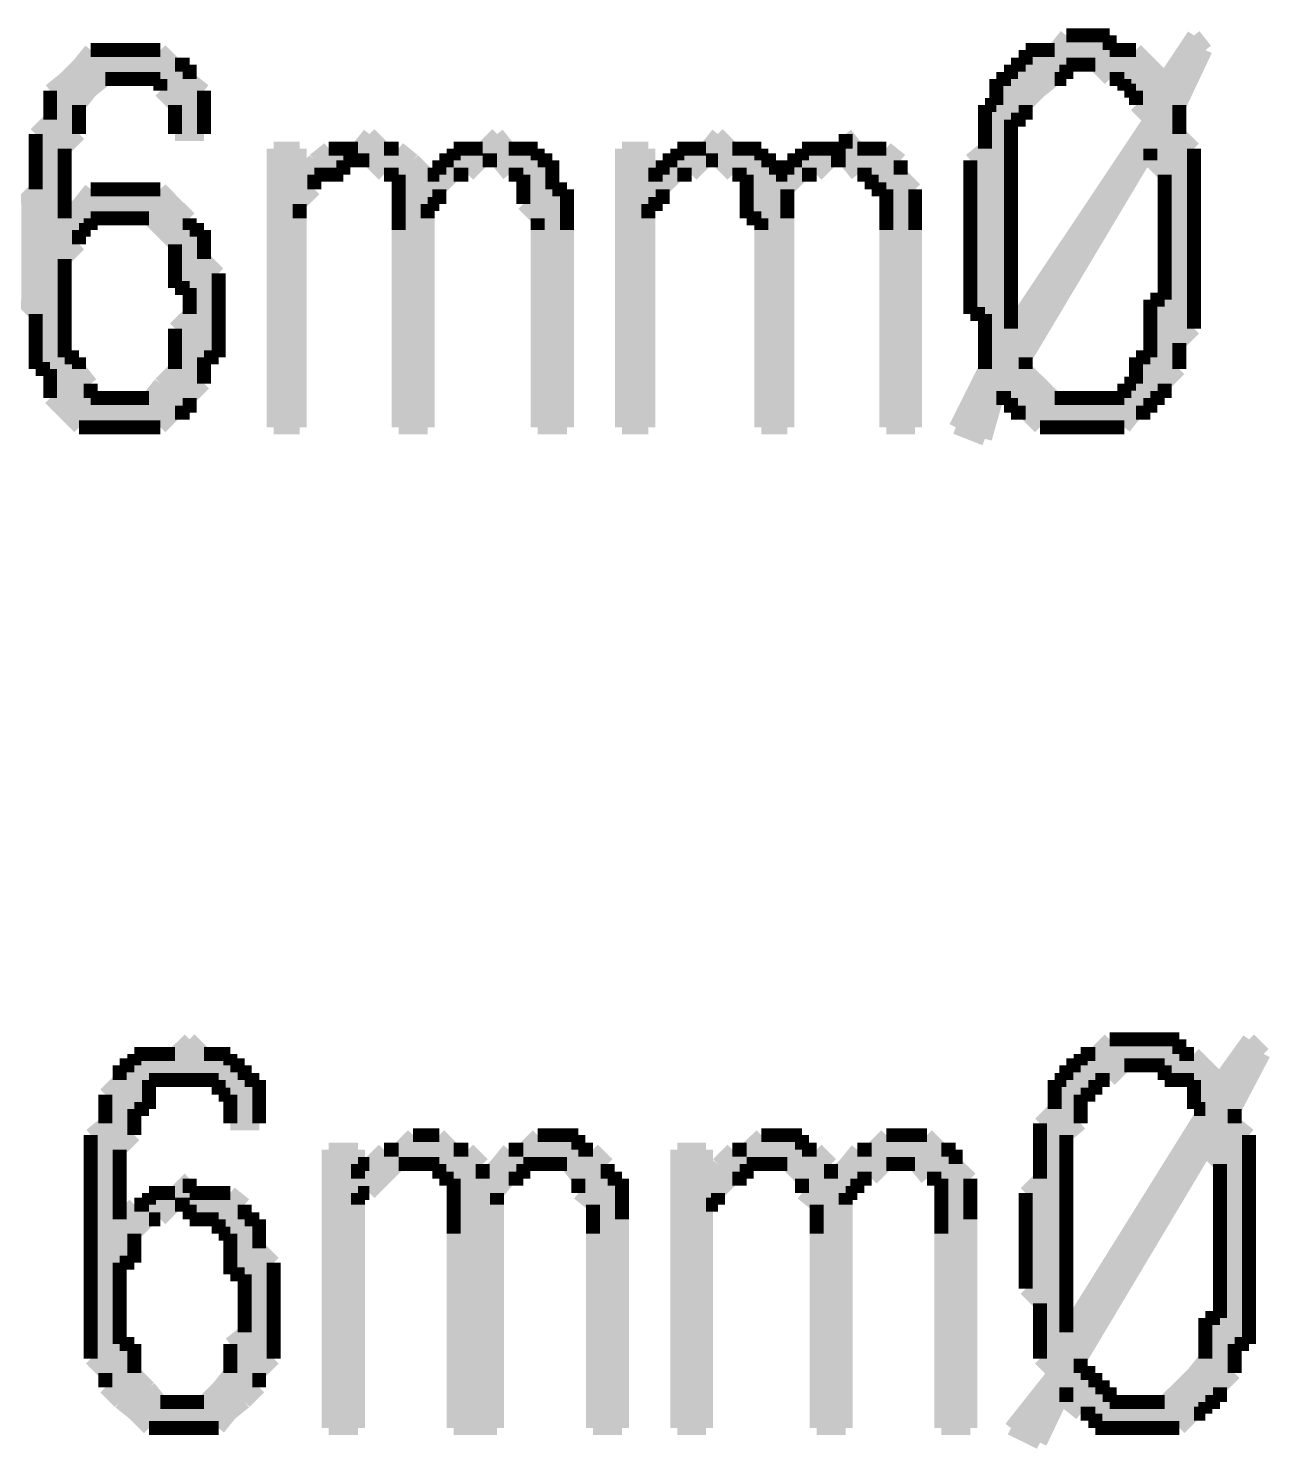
# Model space of a CAD drawing. Header units: millimetres. Extents: x 5 to 350, y 3 to 213.
# Drawn here: x 139.57 to 147.12, y 103.67 to 112.31 of the extents above; entities that cross this region are included whole.
import ezdxf

# ---------------------------------------------------------------- set-up
doc = ezdxf.new("R2010")
doc.units = ezdxf.units.MM
doc.layers.add('H', color=251, linetype='Continuous')
doc.layers.add('P', color=255, linetype='Continuous')

msp = doc.modelspace()

# ---------------------------------------------------------------- hatches: boundary and pattern name
at = {"layer": 'H', "linetype": 'Continuous'}
for points in [[(145.38, 109.82), (145.203, 109.89), (145.38, 110.243), (145.38, 110.402), (145.538, 110.49), (146.385, 111.76), (146.297, 111.848), (146.297, 111.936), (146.226, 111.936), (146.473, 112.007), (146.65, 112.272), (146.72, 112.183), (146.562, 111.848), (146.562, 111.672), (146.385, 111.584), (145.627, 110.314), (145.627, 110.243), (145.803, 110.067), (145.45, 110.067), (145.38, 109.82)], [(145.38, 110.402), (145.38, 110.578), (145.292, 110.578), (145.292, 111.513), (145.38, 111.584), (145.38, 111.848), (145.45, 111.848), (145.45, 112.007), (145.538, 112.007), (145.538, 112.095), (145.627, 112.095), (145.627, 112.183), (145.803, 112.183), (145.874, 112.272), (146.138, 112.272), (146.138, 112.183), (146.297, 112.183), (146.385, 112.095), (145.874, 112.095), (145.874, 112.007), (145.803, 112.007), (145.627, 111.848), (145.627, 111.76), (145.538, 111.76), (145.538, 110.49), (145.38, 110.402)], [(140.458, 111.672), (140.458, 111.848), (140.37, 111.936), (140.37, 112.007), (139.788, 112.007), (139.947, 112.183), (140.37, 112.183), (140.458, 112.095), (140.547, 112.095), (140.547, 112.007), (140.635, 111.936), (140.635, 111.672), (140.458, 111.672)], [(146.226, 111.936), (146.226, 112.007), (146.138, 112.007), (146.05, 112.095), (146.385, 112.095), (146.473, 112.007), (146.226, 111.936)], [(139.876, 109.89), (139.7, 110.067), (139.7, 110.243), (139.612, 110.243), (139.612, 110.578), (139.524, 110.666), (139.524, 111.248), (139.612, 111.337), (139.612, 111.672), (139.7, 111.76), (139.7, 111.936), (139.788, 112.007), (140.035, 112.007), (139.876, 111.848), (139.876, 111.672), (139.788, 111.584), (139.788, 111.16), (139.947, 111.09), (139.876, 111.09), (139.876, 111.002), (139.788, 110.913), (139.788, 110.314), (139.876, 110.314), (139.876, 110.243), (139.947, 110.155), (139.947, 110.067), (140.123, 110.067), (140.547, 109.978), (140.458, 109.978), (140.37, 109.89), (139.876, 109.89)], [(141.217, 111.425), (141.393, 111.584), (141.57, 111.584), (141.64, 111.672), (141.728, 111.584), (141.817, 111.584), (141.905, 111.513), (141.482, 111.513), (141.482, 111.425), (141.217, 111.425)], [(142.663, 109.89), (142.663, 111.16), (142.575, 111.248), (142.575, 111.425), (142.487, 111.425), (142.416, 111.513), (142.152, 111.513), (142.152, 111.584), (142.328, 111.584), (142.416, 111.672), (142.487, 111.584), (142.663, 111.584), (142.663, 111.513), (142.752, 111.513), (142.752, 111.337), (142.84, 111.337), (142.84, 109.89), (142.663, 109.89)], [(143.422, 111.425), (143.422, 111.513), (143.51, 111.513), (143.51, 111.584), (143.686, 111.584), (143.757, 111.672), (143.845, 111.584), (144.022, 111.584), (144.022, 111.513), (143.686, 111.513), (143.598, 111.425), (143.422, 111.425)], [(144.78, 109.89), (144.78, 111.337), (144.692, 111.337), (144.692, 111.425), (144.604, 111.425), (144.533, 111.513), (144.268, 111.513), (144.268, 111.584), (144.533, 111.584), (144.533, 111.672), (144.604, 111.584), (144.78, 111.584), (144.868, 111.513), (144.868, 111.425), (144.956, 111.337), (144.956, 109.89), (144.78, 109.89)], [(145.715, 109.89), (145.627, 109.978), (145.538, 109.978), (145.962, 110.067), (146.226, 110.067), (146.226, 110.155), (146.297, 110.155), (146.297, 110.314), (146.385, 110.314), (146.385, 110.666), (146.473, 110.666), (146.473, 111.425), (146.385, 111.513), (146.385, 111.584), (146.562, 111.672), (146.65, 111.584), (146.65, 110.49), (146.562, 110.402), (146.562, 110.243), (146.473, 110.155), (146.473, 110.067), (146.385, 110.067), (146.385, 109.978), (146.297, 109.978), (146.226, 109.89), (145.715, 109.89)], [(141.058, 109.89), (141.058, 111.584), (141.217, 111.584), (141.217, 111.425), (141.305, 111.425), (141.305, 111.337), (141.217, 111.248), (141.217, 109.89), (141.058, 109.89)], [(143.175, 109.89), (143.175, 111.584), (143.334, 111.584), (143.334, 111.425), (143.51, 111.425), (143.422, 111.337), (143.422, 111.248), (143.334, 111.248), (143.334, 109.89), (143.175, 109.89)], [(141.817, 109.89), (141.817, 111.425), (141.728, 111.425), (141.64, 111.513), (141.905, 111.513), (141.993, 111.425), (142.152, 111.425), (142.064, 111.337), (142.064, 111.248), (141.993, 111.248), (141.993, 109.89), (141.817, 109.89)], [(142.064, 111.425), (142.064, 111.513), (142.328, 111.513), (142.24, 111.425), (142.064, 111.425)], [(144.022, 109.89), (144.022, 111.16), (143.933, 111.16), (143.933, 111.425), (143.845, 111.425), (143.757, 111.513), (144.11, 111.513), (144.11, 111.425), (144.268, 111.425), (144.18, 111.337), (144.18, 109.89), (144.022, 109.89)], [(144.18, 111.425), (144.18, 111.513), (144.445, 111.513), (144.357, 111.425), (144.18, 111.425)], [(140.547, 109.978), (140.123, 110.067), (140.3, 110.067), (140.458, 110.243), (140.458, 110.49), (140.547, 110.578), (140.547, 110.737), (140.458, 110.737), (140.458, 111.002), (140.3, 111.16), (140.123, 111.16), (139.876, 111.248), (139.947, 111.337), (140.37, 111.337), (140.547, 111.16), (140.547, 111.09), (140.635, 111.09), (140.635, 110.913), (140.723, 110.825), (140.723, 110.314), (140.635, 110.314), (140.635, 110.155), (140.547, 110.067), (140.547, 109.978)], [(139.947, 111.09), (139.788, 111.16), (139.876, 111.248), (140.123, 111.16), (139.947, 111.16), (139.947, 111.09)], [(145.538, 109.978), (145.538, 110.067), (145.962, 110.067), (145.538, 109.978)], [(140.794, 105.657), (140.794, 105.833), (140.723, 105.833), (140.723, 105.922), (140.547, 105.922), (140.123, 106.01), (140.212, 106.01), (140.212, 106.08), (140.458, 106.08), (140.547, 106.168), (140.635, 106.08), (140.794, 106.08), (140.794, 106.01), (140.882, 106.01), (140.882, 105.922), (140.97, 105.922), (140.97, 105.657), (140.794, 105.657)], [(145.715, 103.717), (145.538, 103.805), (145.803, 104.14), (145.715, 104.228), (145.715, 104.316), (145.874, 104.387), (146.72, 105.745), (146.65, 105.745), (146.65, 105.922), (146.808, 105.922), (146.985, 106.168), (147.073, 106.08), (146.897, 105.745), (146.897, 105.657), (146.985, 105.586), (146.72, 105.498), (145.962, 104.228), (145.962, 104.14), (146.05, 104.14), (146.05, 104.052), (145.874, 104.052), (145.715, 103.717)], [(145.715, 104.316), (145.715, 104.563), (145.627, 104.652), (145.627, 105.234), (145.715, 105.322), (145.715, 105.657), (145.803, 105.745), (145.803, 105.922), (145.874, 105.922), (145.874, 106.01), (145.962, 106.01), (145.962, 106.08), (146.05, 106.08), (146.138, 106.168), (146.562, 106.168), (146.562, 106.08), (146.65, 106.08), (146.72, 106.01), (146.226, 106.01), (146.138, 105.922), (146.05, 105.922), (146.05, 105.833), (145.962, 105.833), (145.962, 105.657), (145.874, 105.586), (145.874, 104.387), (145.715, 104.316)], [(140.3, 103.805), (140.035, 104.052), (140.035, 104.14), (139.947, 104.228), (139.947, 105.586), (140.035, 105.657), (140.035, 105.833), (140.123, 105.922), (140.123, 106.01), (140.547, 105.922), (140.3, 105.922), (140.3, 105.745), (140.212, 105.745), (140.212, 105.586), (140.123, 105.498), (140.123, 105.075), (140.3, 105.075), (140.212, 104.987), (140.212, 104.81), (140.123, 104.81), (140.123, 104.316), (140.212, 104.316), (140.212, 104.14), (140.37, 103.964), (140.882, 103.964), (140.723, 103.805), (140.3, 103.805)], [(146.473, 105.922), (146.473, 106.01), (146.72, 106.01), (146.808, 105.922), (146.473, 105.922)], [(141.57, 105.322), (141.57, 105.41), (141.64, 105.41), (141.728, 105.498), (141.817, 105.498), (141.905, 105.586), (142.064, 105.586), (142.152, 105.498), (142.24, 105.498), (142.328, 105.41), (141.817, 105.41), (141.728, 105.322), (141.57, 105.322)], [(142.998, 103.805), (142.998, 105.163), (142.91, 105.234), (142.91, 105.322), (142.84, 105.41), (142.416, 105.41), (142.487, 105.498), (142.575, 105.498), (142.663, 105.586), (142.91, 105.586), (142.91, 105.498), (142.998, 105.498), (143.087, 105.41), (143.087, 105.322), (143.175, 105.322), (143.175, 103.805), (142.998, 103.805)], [(143.686, 105.322), (143.845, 105.498), (143.933, 105.498), (144.022, 105.586), (144.268, 105.586), (144.268, 105.498), (144.357, 105.498), (144.445, 105.41), (143.933, 105.41), (143.933, 105.322), (143.686, 105.322)], [(145.115, 103.805), (145.115, 105.322), (145.027, 105.322), (144.956, 105.41), (144.533, 105.41), (144.604, 105.498), (144.692, 105.498), (144.78, 105.586), (145.027, 105.586), (145.115, 105.498), (145.203, 105.498), (145.203, 105.41), (145.292, 105.322), (145.292, 103.805), (145.115, 103.805)], [(146.05, 103.805), (146.05, 103.893), (145.962, 103.893), (145.874, 103.964), (146.473, 103.964), (146.72, 104.228), (146.72, 104.475), (146.808, 104.475), (146.808, 105.41), (146.72, 105.498), (146.985, 105.586), (146.985, 104.316), (146.897, 104.316), (146.897, 104.14), (146.808, 104.052), (146.808, 103.964), (146.72, 103.964), (146.72, 103.893), (146.65, 103.893), (146.562, 103.805), (146.05, 103.805)], [(141.393, 103.805), (141.393, 105.498), (141.57, 105.498), (141.57, 105.322), (141.728, 105.322), (141.64, 105.234), (141.57, 105.234), (141.57, 103.805), (141.393, 103.805)], [(143.51, 103.805), (143.51, 105.498), (143.686, 105.498), (143.686, 105.322), (143.845, 105.322), (143.757, 105.234), (143.757, 105.163), (143.686, 105.163), (143.686, 103.805), (143.51, 103.805)], [(142.152, 103.805), (142.152, 105.322), (142.064, 105.322), (142.064, 105.41), (142.328, 105.41), (142.328, 105.322), (142.487, 105.322), (142.416, 105.234), (142.416, 103.805), (142.152, 103.805)], [(142.328, 105.322), (142.416, 105.41), (142.575, 105.41), (142.575, 105.322), (142.328, 105.322)], [(144.357, 103.805), (144.357, 105.163), (144.268, 105.234), (144.268, 105.322), (144.18, 105.41), (144.445, 105.41), (144.445, 105.322), (144.604, 105.322), (144.604, 105.234), (144.533, 105.234), (144.533, 103.805), (144.357, 103.805)], [(144.445, 105.322), (144.533, 105.41), (144.78, 105.41), (144.692, 105.322), (144.445, 105.322)], [(140.635, 103.964), (140.794, 104.14), (140.794, 104.316), (140.882, 104.387), (140.882, 104.74), (140.794, 104.74), (140.794, 104.987), (140.723, 104.987), (140.723, 105.075), (140.547, 105.075), (140.547, 105.163), (140.3, 105.163), (140.3, 105.234), (140.458, 105.234), (140.547, 105.322), (140.547, 105.234), (140.794, 105.234), (140.882, 105.163), (140.882, 105.075), (140.97, 105.075), (140.97, 104.898), (141.058, 104.81), (141.058, 104.228), (140.97, 104.14), (140.97, 104.052), (140.882, 103.964), (140.635, 103.964)], [(140.123, 105.075), (140.212, 105.163), (140.458, 105.163), (140.37, 105.075), (140.123, 105.075)], [(145.874, 103.964), (145.874, 104.052), (146.138, 104.052), (146.138, 103.964), (145.874, 103.964)]]:
    msp.add_hatch(color=256, dxfattribs=at).paths.add_polyline_path(points)

# ---------------------------------------------------------------- linework, layer by layer
at = {"layer": 'P', "const_width": 0.085}
for points in [[(145.874, 112.272), (145.803, 112.183)], [(145.962, 112.272), (145.874, 112.272)], [(146.05, 112.272), (145.962, 112.272)], [(146.138, 112.272), (146.05, 112.272)], [(146.138, 112.183), (146.138, 112.272)], [(146.65, 112.272), (146.473, 112.007)], [(146.72, 112.183), (146.65, 112.272)], [(139.947, 112.183), (139.876, 112.095)], [(140.035, 112.183), (139.947, 112.183)], [(140.123, 112.183), (140.035, 112.183)], [(140.212, 112.183), (140.123, 112.183)], [(140.3, 112.183), (140.212, 112.183)], [(140.212, 112.183), (140.212, 112.183)], [(140.37, 112.183), (140.3, 112.183)], [(140.458, 112.095), (140.37, 112.183)], [(145.715, 112.183), (145.627, 112.183)], [(145.627, 112.183), (145.627, 112.095)], [(145.803, 112.183), (145.715, 112.183)], [(146.226, 112.183), (146.138, 112.183)], [(146.297, 112.183), (146.226, 112.183)], [(146.385, 112.095), (146.297, 112.183)], [(146.562, 111.848), (146.72, 112.183)], [(139.876, 112.095), (139.788, 112.007)], [(140.547, 112.095), (140.458, 112.095)], [(140.547, 112.007), (140.547, 112.095)], [(145.627, 112.095), (145.538, 112.095)], [(145.538, 112.095), (145.538, 112.007)], [(145.874, 112.007), (145.874, 112.095)], [(145.874, 112.095), (145.962, 112.095)], [(146.385, 112.095), (145.962, 112.095)], [(145.962, 112.095), (146.05, 112.095)], [(145.962, 112.095), (146.385, 112.095)], [(146.05, 112.095), (146.138, 112.007)], [(146.473, 112.007), (146.385, 112.095)], [(139.788, 112.007), (139.7, 111.936)], [(139.7, 111.936), (139.7, 111.848)], [(140.212, 112.007), (139.788, 112.007)], [(139.788, 112.007), (140.212, 112.007)], [(139.876, 111.848), (139.947, 111.936)], [(139.947, 111.936), (140.035, 112.007)], [(140.035, 112.007), (140.123, 112.007)], [(140.123, 112.007), (140.212, 112.007)], [(140.212, 112.007), (140.3, 112.007)], [(140.3, 112.007), (140.37, 112.007)], [(140.37, 112.007), (140.37, 111.936)], [(140.37, 111.936), (140.458, 111.848)], [(140.635, 111.936), (140.547, 112.007)], [(140.635, 111.848), (140.635, 111.936)], [(145.538, 112.007), (145.45, 112.007)], [(145.45, 112.007), (145.45, 111.936)], [(145.45, 111.936), (145.45, 111.848)], [(145.627, 111.848), (145.715, 111.936)], [(145.715, 111.936), (145.803, 112.007)], [(145.803, 112.007), (145.874, 112.007)], [(146.138, 112.007), (146.226, 112.007)], [(146.226, 112.007), (146.226, 111.936)], [(146.226, 111.936), (146.473, 112.007)], [(146.473, 112.007), (146.226, 111.936)], [(146.226, 111.936), (146.297, 111.936)], [(146.297, 111.936), (146.297, 111.848)], [(146.473, 112.007), (146.473, 112.007)], [(139.7, 111.848), (139.7, 111.76)], [(139.876, 111.76), (139.876, 111.848)], [(140.458, 111.848), (140.458, 111.76)], [(140.635, 111.76), (140.635, 111.848)], [(145.45, 111.848), (145.38, 111.848)], [(145.38, 111.848), (145.38, 111.76)], [(145.627, 111.76), (145.627, 111.848)], [(146.297, 111.848), (146.385, 111.76)], [(146.562, 111.76), (146.562, 111.848)], [(139.7, 111.76), (139.612, 111.672)], [(139.876, 111.672), (139.876, 111.76)], [(140.458, 111.76), (140.458, 111.672)], [(140.635, 111.672), (140.635, 111.76)], [(145.38, 111.76), (145.38, 111.672)], [(146.385, 111.76), (145.538, 110.49)], [(145.538, 111.672), (145.538, 111.76)], [(145.538, 111.76), (145.627, 111.76)], [(146.562, 111.672), (146.562, 111.76)], [(139.612, 111.672), (139.612, 111.584)], [(139.788, 111.584), (139.876, 111.672)], [(140.458, 111.672), (140.635, 111.672)], [(141.64, 111.672), (141.57, 111.584)], [(141.728, 111.584), (141.64, 111.672)], [(142.416, 111.672), (142.328, 111.584)], [(142.487, 111.584), (142.416, 111.672)], [(143.757, 111.672), (143.686, 111.584)], [(143.845, 111.584), (143.757, 111.672)], [(144.533, 111.672), (144.533, 111.584)], [(144.604, 111.584), (144.533, 111.672)], [(145.38, 111.672), (145.38, 111.584)], [(145.538, 111.584), (145.538, 111.672)], [(146.562, 111.672), (146.385, 111.584)], [(146.385, 111.584), (146.562, 111.672)], [(146.65, 111.584), (146.562, 111.672)], [(139.612, 111.584), (139.612, 111.513)], [(139.612, 111.513), (139.612, 111.425)], [(139.788, 111.513), (139.788, 111.584)], [(139.788, 111.425), (139.788, 111.513)], [(141.217, 111.584), (141.058, 111.584)], [(141.058, 111.584), (141.058, 109.89)], [(141.217, 111.425), (141.217, 111.584)], [(141.305, 111.513), (141.217, 111.425)], [(141.393, 111.584), (141.305, 111.513)], [(141.482, 111.584), (141.393, 111.584)], [(141.57, 111.584), (141.482, 111.584)], [(141.482, 111.425), (141.482, 111.513)], [(141.482, 111.513), (141.57, 111.513)], [(141.905, 111.513), (141.57, 111.513)], [(141.57, 111.513), (141.64, 111.513)], [(141.57, 111.513), (141.905, 111.513)], [(141.64, 111.513), (141.728, 111.425)], [(141.817, 111.584), (141.728, 111.584)], [(141.728, 111.584), (141.728, 111.584)], [(141.905, 111.513), (141.817, 111.584)], [(141.993, 111.425), (141.905, 111.513)], [(142.064, 111.513), (142.064, 111.425)], [(142.416, 111.513), (142.064, 111.513)], [(142.152, 111.513), (142.064, 111.513)], [(142.064, 111.513), (142.416, 111.513)], [(142.24, 111.584), (142.152, 111.584)], [(142.152, 111.584), (142.152, 111.513)], [(142.328, 111.584), (142.24, 111.584)], [(142.24, 111.425), (142.328, 111.513)], [(142.328, 111.513), (142.416, 111.513)], [(142.416, 111.513), (142.487, 111.425)], [(142.575, 111.584), (142.487, 111.584)], [(142.663, 111.584), (142.575, 111.584)], [(142.663, 111.513), (142.663, 111.584)], [(142.752, 111.513), (142.663, 111.513)], [(142.752, 111.425), (142.752, 111.513)], [(143.334, 111.584), (143.175, 111.584)], [(143.175, 111.584), (143.175, 109.89)], [(143.334, 111.425), (143.334, 111.584)], [(143.51, 111.513), (143.422, 111.513)], [(143.422, 111.513), (143.422, 111.425)], [(143.598, 111.584), (143.51, 111.584)], [(143.51, 111.584), (143.51, 111.513)], [(143.686, 111.584), (143.598, 111.584)], [(143.598, 111.425), (143.686, 111.513)], [(144.11, 111.513), (143.686, 111.513)], [(143.686, 111.513), (143.757, 111.513)], [(143.686, 111.513), (144.11, 111.513)], [(143.757, 111.513), (143.845, 111.425)], [(143.933, 111.584), (143.845, 111.584)], [(144.022, 111.584), (143.933, 111.584)], [(144.022, 111.513), (144.022, 111.584)], [(144.11, 111.513), (144.022, 111.513)], [(144.11, 111.425), (144.11, 111.513)], [(144.18, 111.513), (144.18, 111.425)], [(144.533, 111.513), (144.18, 111.513)], [(144.268, 111.513), (144.18, 111.513)], [(144.18, 111.513), (144.533, 111.513)], [(144.357, 111.584), (144.268, 111.584)], [(144.268, 111.584), (144.268, 111.513)], [(144.445, 111.584), (144.357, 111.584)], [(144.357, 111.425), (144.445, 111.513)], [(144.533, 111.584), (144.445, 111.584)], [(144.445, 111.513), (144.533, 111.513)], [(144.533, 111.513), (144.604, 111.425)], [(144.692, 111.584), (144.604, 111.584)], [(144.78, 111.584), (144.692, 111.584)], [(144.868, 111.513), (144.78, 111.584)], [(144.868, 111.425), (144.868, 111.513)], [(145.38, 111.584), (145.292, 111.513)], [(145.292, 111.513), (145.292, 111.425)], [(145.538, 111.513), (145.538, 111.584)], [(145.538, 111.425), (145.538, 111.513)], [(145.627, 110.314), (146.385, 111.584)], [(146.385, 111.584), (146.385, 111.513)], [(146.385, 111.513), (146.473, 111.425)], [(146.65, 111.513), (146.65, 111.584)], [(146.65, 111.425), (146.65, 111.513)], [(139.612, 111.425), (139.612, 111.337)], [(139.788, 111.337), (139.788, 111.425)], [(141.393, 111.425), (141.217, 111.425)], [(141.217, 111.425), (141.393, 111.425)], [(141.305, 111.337), (141.305, 111.425)], [(141.305, 111.425), (141.393, 111.425)], [(141.393, 111.425), (141.482, 111.425)], [(141.728, 111.425), (141.817, 111.425)], [(141.817, 111.425), (141.817, 111.337)], [(142.152, 111.425), (141.993, 111.425)], [(141.993, 111.425), (141.993, 111.425)], [(142.064, 111.425), (141.993, 111.425)], [(141.993, 111.425), (142.152, 111.425)], [(142.064, 111.337), (142.152, 111.425)], [(142.152, 111.425), (142.24, 111.425)], [(142.487, 111.425), (142.575, 111.425)], [(142.575, 111.425), (142.575, 111.337)], [(142.752, 111.337), (142.752, 111.425)], [(143.51, 111.425), (143.334, 111.425)], [(143.422, 111.425), (143.334, 111.425)], [(143.334, 111.425), (143.51, 111.425)], [(143.422, 111.337), (143.51, 111.425)], [(143.51, 111.425), (143.598, 111.425)], [(143.845, 111.425), (143.933, 111.425)], [(143.933, 111.425), (143.933, 111.337)], [(144.268, 111.425), (144.11, 111.425)], [(144.11, 111.425), (144.11, 111.425)], [(144.18, 111.425), (144.11, 111.425)], [(144.11, 111.425), (144.268, 111.425)], [(144.18, 111.337), (144.268, 111.425)], [(144.268, 111.425), (144.357, 111.425)], [(144.604, 111.425), (144.692, 111.425)], [(144.692, 111.425), (144.692, 111.337)], [(144.956, 111.337), (144.868, 111.425)], [(145.292, 111.425), (145.292, 111.337)], [(145.538, 111.337), (145.538, 111.425)], [(146.473, 111.425), (146.473, 111.337)], [(146.65, 111.337), (146.65, 111.425)], [(139.612, 111.337), (139.524, 111.248)], [(139.788, 111.248), (139.788, 111.337)], [(139.947, 111.337), (139.876, 111.248)], [(140.035, 111.337), (139.947, 111.337)], [(140.123, 111.337), (140.035, 111.337)], [(140.212, 111.337), (140.123, 111.337)], [(140.3, 111.337), (140.212, 111.337)], [(140.212, 111.337), (140.212, 111.337)], [(140.37, 111.337), (140.3, 111.337)], [(140.458, 111.248), (140.37, 111.337)], [(141.217, 111.248), (141.305, 111.337)], [(141.817, 111.337), (141.817, 111.248)], [(142.064, 111.248), (142.064, 111.337)], [(142.575, 111.337), (142.575, 111.248)], [(142.84, 111.337), (142.752, 111.337)], [(142.84, 111.248), (142.84, 111.337)], [(143.422, 111.248), (143.422, 111.337)], [(143.933, 111.337), (143.933, 111.248)], [(144.18, 111.248), (144.18, 111.337)], [(144.692, 111.337), (144.78, 111.337)], [(144.78, 111.337), (144.78, 111.248)], [(144.956, 111.248), (144.956, 111.337)], [(145.292, 111.337), (145.292, 111.248)], [(145.538, 111.248), (145.538, 111.337)], [(146.473, 111.337), (146.473, 111.248)], [(146.65, 111.248), (146.65, 111.337)], [(139.876, 111.248), (139.788, 111.16)], [(139.788, 111.16), (139.788, 111.248)], [(140.123, 111.16), (139.876, 111.248)], [(139.876, 111.248), (140.123, 111.16)], [(140.547, 111.16), (140.458, 111.248)], [(141.217, 111.16), (141.217, 111.248)], [(141.817, 111.248), (141.817, 111.16)], [(141.993, 111.16), (141.993, 111.248)], [(141.993, 111.248), (142.064, 111.248)], [(142.575, 111.248), (142.663, 111.16)], [(142.84, 111.16), (142.84, 111.248)], [(143.334, 111.16), (143.334, 111.248)], [(143.334, 111.248), (143.422, 111.248)], [(143.933, 111.248), (143.933, 111.16)], [(144.18, 111.16), (144.18, 111.248)], [(144.78, 111.248), (144.78, 111.16)], [(144.956, 111.16), (144.956, 111.248)], [(145.292, 111.248), (145.292, 111.16)], [(145.538, 111.16), (145.538, 111.248)], [(146.473, 111.248), (146.473, 111.16)], [(146.65, 111.16), (146.65, 111.248)], [(139.788, 111.16), (139.947, 111.09)], [(139.947, 111.09), (139.788, 111.16)], [(139.947, 111.09), (139.947, 111.16)], [(139.947, 111.16), (140.035, 111.16)], [(140.035, 111.16), (140.123, 111.16)], [(140.123, 111.16), (140.123, 111.16)], [(140.123, 111.16), (140.212, 111.16)], [(140.212, 111.16), (140.3, 111.16)], [(140.3, 111.16), (140.37, 111.09)], [(140.547, 111.09), (140.547, 111.16)], [(141.217, 109.89), (141.217, 111.16)], [(141.817, 111.16), (141.817, 111.09)], [(141.993, 109.89), (141.993, 111.16)], [(142.663, 111.16), (142.663, 111.09)], [(142.84, 111.09), (142.84, 111.16)], [(143.334, 109.89), (143.334, 111.16)], [(143.933, 111.16), (144.022, 111.16)], [(144.022, 111.16), (144.022, 111.09)], [(144.18, 109.89), (144.18, 111.16)], [(144.78, 111.16), (144.78, 111.09)], [(144.956, 111.09), (144.956, 111.16)], [(145.292, 111.16), (145.292, 111.09)], [(145.538, 111.09), (145.538, 111.16)], [(146.473, 111.16), (146.473, 111.09)], [(146.65, 111.09), (146.65, 111.16)], [(139.876, 111.002), (139.876, 111.09)], [(139.876, 111.09), (139.947, 111.09)], [(140.37, 111.09), (140.458, 111.002)], [(140.635, 111.09), (140.547, 111.09)], [(140.635, 111.002), (140.635, 111.09)], [(141.817, 111.09), (141.817, 109.89)], [(142.663, 111.09), (142.663, 109.89)], [(142.84, 109.89), (142.84, 111.09)], [(144.022, 111.09), (144.022, 109.89)], [(144.78, 111.09), (144.78, 109.89)], [(144.956, 109.89), (144.956, 111.09)], [(145.292, 111.09), (145.292, 111.002)], [(145.538, 111.002), (145.538, 111.09)], [(146.473, 111.09), (146.473, 111.002)], [(146.65, 111.002), (146.65, 111.09)], [(139.788, 110.913), (139.876, 111.002)], [(140.458, 111.002), (140.458, 110.913)], [(140.635, 110.913), (140.635, 111.002)], [(145.292, 111.002), (145.292, 110.913)], [(145.538, 110.913), (145.538, 111.002)], [(146.473, 111.002), (146.473, 110.913)], [(146.65, 110.913), (146.65, 111.002)], [(139.788, 110.825), (139.788, 110.913)], [(140.458, 110.913), (140.458, 110.825)], [(140.723, 110.825), (140.635, 110.913)], [(145.292, 110.913), (145.292, 110.825)], [(145.538, 110.825), (145.538, 110.913)], [(146.473, 110.913), (146.473, 110.825)], [(146.65, 110.825), (146.65, 110.913)], [(139.788, 110.737), (139.788, 110.825)], [(140.458, 110.825), (140.458, 110.737)], [(140.723, 110.737), (140.723, 110.825)], [(145.292, 110.825), (145.292, 110.737)], [(145.538, 110.737), (145.538, 110.825)], [(146.473, 110.825), (146.473, 110.737)], [(146.65, 110.737), (146.65, 110.825)], [(139.788, 110.666), (139.788, 110.737)], [(140.458, 110.737), (140.547, 110.737)], [(140.547, 110.737), (140.547, 110.666)], [(140.723, 110.666), (140.723, 110.737)], [(145.292, 110.737), (145.292, 110.666)], [(145.538, 110.666), (145.538, 110.737)], [(146.473, 110.737), (146.473, 110.666)], [(146.65, 110.666), (146.65, 110.737)], [(139.524, 110.666), (139.612, 110.578)], [(139.788, 110.578), (139.788, 110.666)], [(140.547, 110.666), (140.547, 110.578)], [(140.723, 110.578), (140.723, 110.666)], [(145.292, 110.666), (145.292, 110.578)], [(145.538, 110.578), (145.538, 110.666)], [(146.473, 110.666), (146.385, 110.666)], [(146.385, 110.666), (146.385, 110.578)], [(146.65, 110.578), (146.65, 110.666)], [(139.612, 110.578), (139.612, 110.49)], [(139.788, 110.49), (139.788, 110.578)], [(140.547, 110.578), (140.458, 110.49)], [(140.723, 110.49), (140.723, 110.578)], [(145.292, 110.578), (145.38, 110.578)], [(145.38, 110.578), (145.38, 110.49)], [(145.538, 110.49), (145.538, 110.578)], [(146.385, 110.578), (146.385, 110.49)], [(146.65, 110.49), (146.65, 110.578)], [(139.612, 110.49), (139.612, 110.402)], [(139.788, 110.402), (139.788, 110.49)], [(140.458, 110.49), (140.458, 110.402)], [(140.723, 110.402), (140.723, 110.49)], [(145.538, 110.49), (145.38, 110.402)], [(145.38, 110.49), (145.38, 110.402)], [(145.38, 110.402), (145.538, 110.49)], [(146.385, 110.49), (146.385, 110.402)], [(146.562, 110.402), (146.65, 110.49)], [(139.612, 110.402), (139.612, 110.314)], [(139.788, 110.314), (139.788, 110.402)], [(140.458, 110.402), (140.458, 110.314)], [(140.723, 110.314), (140.723, 110.402)], [(145.38, 110.402), (145.38, 110.314)], [(146.385, 110.402), (146.385, 110.314)], [(146.562, 110.314), (146.562, 110.402)], [(139.612, 110.314), (139.612, 110.243)], [(139.876, 110.314), (139.788, 110.314)], [(139.876, 110.243), (139.876, 110.314)], [(140.458, 110.314), (140.458, 110.243)], [(140.635, 110.243), (140.635, 110.314)], [(140.635, 110.314), (140.723, 110.314)], [(145.38, 110.314), (145.38, 110.243)], [(145.627, 110.243), (145.627, 110.314)], [(146.385, 110.314), (146.297, 110.314)], [(146.297, 110.314), (146.297, 110.243)], [(146.562, 110.243), (146.562, 110.314)], [(139.612, 110.243), (139.7, 110.243)], [(139.7, 110.243), (139.7, 110.155)], [(139.947, 110.155), (139.876, 110.243)], [(140.458, 110.243), (140.37, 110.155)], [(140.635, 110.155), (140.635, 110.243)], [(145.38, 110.243), (145.203, 109.89)], [(145.715, 110.155), (145.627, 110.243)], [(146.297, 110.243), (146.297, 110.155)], [(146.473, 110.155), (146.562, 110.243)], [(139.7, 110.155), (139.7, 110.067)], [(139.947, 110.067), (139.947, 110.155)], [(140.37, 110.155), (140.3, 110.067)], [(140.547, 110.067), (140.635, 110.155)], [(145.803, 110.067), (145.715, 110.155)], [(146.297, 110.155), (146.226, 110.155)], [(146.226, 110.155), (146.226, 110.067)], [(146.473, 110.067), (146.473, 110.155)], [(139.7, 110.067), (139.788, 109.978)], [(140.035, 110.067), (139.947, 110.067)], [(140.123, 110.067), (140.035, 110.067)], [(140.212, 110.067), (140.123, 110.067)], [(140.123, 110.067), (140.547, 109.978)], [(140.547, 109.978), (140.123, 110.067)], [(140.3, 110.067), (140.212, 110.067)], [(140.547, 109.978), (140.547, 110.067)], [(145.38, 109.82), (145.45, 110.067)], [(145.803, 110.067), (145.45, 110.067)], [(145.45, 110.067), (145.538, 110.067)], [(145.45, 110.067), (145.803, 110.067)], [(145.538, 110.067), (145.538, 109.978)], [(145.538, 109.978), (145.962, 110.067)], [(145.962, 110.067), (145.538, 109.978)], [(145.874, 110.067), (145.803, 110.067)], [(145.803, 110.067), (145.803, 110.067)], [(145.962, 110.067), (145.874, 110.067)], [(146.05, 110.067), (145.962, 110.067)], [(146.138, 110.067), (146.05, 110.067)], [(146.226, 110.067), (146.138, 110.067)], [(146.385, 109.978), (146.385, 110.067)], [(146.385, 110.067), (146.473, 110.067)], [(139.788, 109.978), (139.876, 109.89)], [(140.37, 109.89), (140.458, 109.978)], [(140.458, 109.978), (140.547, 109.978)], [(145.538, 109.978), (145.627, 109.978)], [(145.627, 109.978), (145.715, 109.89)], [(146.226, 109.89), (146.297, 109.978)], [(146.297, 109.978), (146.385, 109.978)], [(139.876, 109.89), (139.947, 109.89)], [(139.947, 109.89), (140.035, 109.89)], [(140.035, 109.89), (140.123, 109.89)], [(140.123, 109.89), (140.212, 109.89)], [(140.212, 109.89), (140.3, 109.89)], [(140.3, 109.89), (140.37, 109.89)], [(141.058, 109.89), (141.217, 109.89)], [(141.817, 109.89), (141.993, 109.89)], [(142.663, 109.89), (142.84, 109.89)], [(143.175, 109.89), (143.334, 109.89)], [(144.022, 109.89), (144.18, 109.89)], [(144.78, 109.89), (144.956, 109.89)], [(145.203, 109.89), (145.38, 109.82)], [(145.715, 109.89), (145.803, 109.89)], [(145.803, 109.89), (145.874, 109.89)], [(145.874, 109.89), (145.962, 109.89)], [(145.962, 109.89), (146.05, 109.89)], [(146.05, 109.89), (146.138, 109.89)], [(146.138, 109.89), (146.226, 109.89)], [(140.547, 106.168), (140.458, 106.08)], [(140.635, 106.08), (140.547, 106.168)], [(146.138, 106.168), (146.05, 106.08)], [(146.226, 106.168), (146.138, 106.168)], [(146.297, 106.168), (146.226, 106.168)], [(146.385, 106.168), (146.297, 106.168)], [(146.473, 106.168), (146.385, 106.168)], [(146.562, 106.168), (146.473, 106.168)], [(146.562, 106.08), (146.562, 106.168)], [(146.985, 106.168), (146.808, 105.922)], [(147.073, 106.08), (146.985, 106.168)], [(140.3, 106.08), (140.212, 106.08)], [(140.212, 106.08), (140.212, 106.01)], [(140.37, 106.08), (140.3, 106.08)], [(140.458, 106.08), (140.37, 106.08)], [(140.723, 106.08), (140.635, 106.08)], [(140.635, 106.08), (140.635, 106.08)], [(140.794, 106.08), (140.723, 106.08)], [(140.794, 106.01), (140.794, 106.08)], [(146.05, 106.08), (145.962, 106.08)], [(145.962, 106.08), (145.962, 106.01)], [(146.65, 106.08), (146.562, 106.08)], [(146.72, 106.01), (146.65, 106.08)], [(146.897, 105.745), (147.073, 106.08)], [(140.123, 106.01), (140.123, 105.922)], [(140.547, 105.922), (140.123, 106.01)], [(140.212, 106.01), (140.123, 106.01)], [(140.123, 106.01), (140.547, 105.922)], [(140.882, 106.01), (140.794, 106.01)], [(140.882, 105.922), (140.882, 106.01)], [(145.962, 106.01), (145.874, 106.01)], [(145.874, 106.01), (145.874, 105.922)], [(146.138, 105.922), (146.226, 106.01)], [(146.226, 106.01), (146.297, 106.01)], [(146.72, 106.01), (146.297, 106.01)], [(146.297, 106.01), (146.385, 106.01)], [(146.297, 106.01), (146.72, 106.01)], [(146.385, 106.01), (146.473, 106.01)], [(146.473, 106.01), (146.473, 105.922)], [(146.808, 105.922), (146.72, 106.01)], [(140.123, 105.922), (140.035, 105.833)], [(140.3, 105.833), (140.3, 105.922)], [(140.3, 105.922), (140.37, 105.922)], [(140.37, 105.922), (140.458, 105.922)], [(140.458, 105.922), (140.547, 105.922)], [(140.547, 105.922), (140.635, 105.922)], [(140.635, 105.922), (140.723, 105.922)], [(140.723, 105.922), (140.723, 105.833)], [(140.97, 105.922), (140.882, 105.922)], [(140.97, 105.833), (140.97, 105.922)], [(145.874, 105.922), (145.803, 105.922)], [(145.803, 105.922), (145.803, 105.833)], [(146.05, 105.833), (146.05, 105.922)], [(146.05, 105.922), (146.138, 105.922)], [(146.473, 105.922), (146.562, 105.922)], [(146.562, 105.922), (146.65, 105.922)], [(146.65, 105.922), (146.808, 105.922)], [(146.808, 105.922), (146.65, 105.922)], [(146.65, 105.922), (146.65, 105.833)], [(146.808, 105.922), (146.808, 105.922)], [(140.035, 105.833), (140.035, 105.745)], [(140.3, 105.745), (140.3, 105.833)], [(140.723, 105.833), (140.794, 105.833)], [(140.794, 105.833), (140.794, 105.745)], [(140.97, 105.745), (140.97, 105.833)], [(145.803, 105.833), (145.803, 105.745)], [(145.962, 105.745), (145.962, 105.833)], [(145.962, 105.833), (146.05, 105.833)], [(146.65, 105.833), (146.65, 105.745)], [(140.035, 105.745), (140.035, 105.657)], [(140.212, 105.657), (140.212, 105.745)], [(140.212, 105.745), (140.3, 105.745)], [(140.794, 105.745), (140.794, 105.657)], [(140.97, 105.657), (140.97, 105.745)], [(145.803, 105.745), (145.715, 105.657)], [(146.72, 105.745), (145.874, 104.387)], [(145.962, 105.657), (145.962, 105.745)], [(146.65, 105.745), (146.72, 105.745)], [(146.897, 105.657), (146.897, 105.745)], [(140.035, 105.657), (139.947, 105.586)], [(140.212, 105.586), (140.212, 105.657)], [(140.794, 105.657), (140.97, 105.657)], [(145.715, 105.657), (145.715, 105.586)], [(145.874, 105.586), (145.962, 105.657)], [(146.985, 105.586), (146.897, 105.657)], [(139.947, 105.586), (139.947, 105.498)], [(140.123, 105.498), (140.212, 105.586)], [(141.905, 105.586), (141.817, 105.498)], [(141.993, 105.586), (141.905, 105.586)], [(142.064, 105.586), (141.993, 105.586)], [(142.152, 105.498), (142.064, 105.586)], [(142.064, 105.586), (142.064, 105.586)], [(142.663, 105.586), (142.575, 105.498)], [(142.752, 105.586), (142.663, 105.586)], [(142.84, 105.586), (142.752, 105.586)], [(142.91, 105.586), (142.84, 105.586)], [(142.91, 105.498), (142.91, 105.586)], [(144.022, 105.586), (143.933, 105.498)], [(144.11, 105.586), (144.022, 105.586)], [(144.18, 105.586), (144.11, 105.586)], [(144.268, 105.586), (144.18, 105.586)], [(144.268, 105.498), (144.268, 105.586)], [(144.78, 105.586), (144.692, 105.498)], [(144.868, 105.586), (144.78, 105.586)], [(144.956, 105.586), (144.868, 105.586)], [(145.027, 105.586), (144.956, 105.586)], [(144.956, 105.586), (144.956, 105.586)], [(145.115, 105.498), (145.027, 105.586)], [(145.715, 105.586), (145.715, 105.498)], [(145.874, 105.498), (145.874, 105.586)], [(146.985, 105.586), (146.72, 105.498)], [(146.72, 105.498), (146.985, 105.586)], [(146.985, 105.498), (146.985, 105.586)], [(139.947, 105.498), (139.947, 105.41)], [(140.123, 105.41), (140.123, 105.498)], [(141.57, 105.498), (141.393, 105.498)], [(141.393, 105.498), (141.393, 103.805)], [(141.57, 105.322), (141.57, 105.498)], [(141.728, 105.498), (141.64, 105.41)], [(141.817, 105.498), (141.728, 105.498)], [(142.24, 105.498), (142.152, 105.498)], [(142.328, 105.41), (142.24, 105.498)], [(142.487, 105.498), (142.416, 105.41)], [(142.575, 105.498), (142.487, 105.498)], [(142.998, 105.498), (142.91, 105.498)], [(143.087, 105.41), (142.998, 105.498)], [(143.686, 105.498), (143.51, 105.498)], [(143.51, 105.498), (143.51, 103.805)], [(143.686, 105.322), (143.686, 105.498)], [(143.845, 105.498), (143.757, 105.41)], [(143.933, 105.498), (143.845, 105.498)], [(144.357, 105.498), (144.268, 105.498)], [(144.445, 105.41), (144.357, 105.498)], [(144.604, 105.498), (144.533, 105.41)], [(144.692, 105.498), (144.604, 105.498)], [(145.203, 105.498), (145.115, 105.498)], [(145.203, 105.41), (145.203, 105.498)], [(145.715, 105.498), (145.715, 105.41)], [(145.874, 105.41), (145.874, 105.498)], [(145.962, 104.228), (146.72, 105.498)], [(146.72, 105.498), (146.808, 105.41)], [(146.985, 105.41), (146.985, 105.498)], [(146.985, 105.498), (146.985, 105.498)], [(139.947, 105.41), (139.947, 105.322)], [(140.123, 105.322), (140.123, 105.41)], [(141.64, 105.41), (141.57, 105.41)], [(141.57, 105.41), (141.57, 105.322)], [(141.728, 105.322), (141.817, 105.41)], [(141.817, 105.41), (141.905, 105.41)], [(142.328, 105.41), (141.905, 105.41)], [(141.905, 105.41), (141.993, 105.41)], [(141.905, 105.41), (142.328, 105.41)], [(141.993, 105.41), (142.064, 105.41)], [(142.064, 105.41), (142.064, 105.322)], [(142.328, 105.322), (142.328, 105.41)], [(142.328, 105.41), (142.328, 105.41)], [(142.416, 105.41), (142.328, 105.322)], [(142.752, 105.41), (142.416, 105.41)], [(142.416, 105.41), (142.752, 105.41)], [(142.575, 105.322), (142.575, 105.41)], [(142.575, 105.41), (142.663, 105.41)], [(142.663, 105.41), (142.752, 105.41)], [(142.752, 105.41), (142.84, 105.41)], [(142.84, 105.41), (142.91, 105.322)], [(143.087, 105.322), (143.087, 105.41)], [(143.757, 105.41), (143.686, 105.322)], [(143.933, 105.322), (143.933, 105.41)], [(143.933, 105.41), (144.022, 105.41)], [(144.022, 105.41), (144.11, 105.41)], [(144.445, 105.41), (144.11, 105.41)], [(144.11, 105.41), (144.18, 105.41)], [(144.11, 105.41), (144.445, 105.41)], [(144.18, 105.41), (144.268, 105.322)], [(144.445, 105.322), (144.445, 105.41)], [(144.445, 105.41), (144.445, 105.41)], [(144.533, 105.41), (144.445, 105.322)], [(144.868, 105.41), (144.533, 105.41)], [(144.533, 105.41), (144.868, 105.41)], [(144.692, 105.322), (144.78, 105.41)], [(144.78, 105.41), (144.868, 105.41)], [(144.868, 105.41), (144.956, 105.41)], [(144.956, 105.41), (145.027, 105.322)], [(145.292, 105.322), (145.203, 105.41)], [(145.715, 105.41), (145.715, 105.322)], [(145.874, 105.322), (145.874, 105.41)], [(146.808, 105.41), (146.808, 105.322)], [(146.985, 105.322), (146.985, 105.41)], [(139.947, 105.322), (139.947, 105.234)], [(140.123, 105.234), (140.123, 105.322)], [(140.547, 105.322), (140.458, 105.234)], [(140.547, 105.234), (140.547, 105.322)], [(141.728, 105.322), (141.57, 105.322)], [(141.57, 105.322), (141.728, 105.322)], [(141.64, 105.234), (141.728, 105.322)], [(142.064, 105.322), (142.152, 105.322)], [(142.152, 105.322), (142.152, 105.234)], [(142.487, 105.322), (142.328, 105.322)], [(142.328, 105.322), (142.487, 105.322)], [(142.416, 105.234), (142.487, 105.322)], [(142.487, 105.322), (142.575, 105.322)], [(142.91, 105.322), (142.91, 105.234)], [(143.175, 105.322), (143.087, 105.322)], [(143.175, 105.234), (143.175, 105.322)], [(143.845, 105.322), (143.686, 105.322)], [(143.686, 105.322), (143.845, 105.322)], [(143.757, 105.234), (143.845, 105.322)], [(143.845, 105.322), (143.933, 105.322)], [(144.268, 105.322), (144.268, 105.234)], [(144.604, 105.322), (144.445, 105.322)], [(144.445, 105.322), (144.604, 105.322)], [(144.604, 105.234), (144.604, 105.322)], [(144.604, 105.322), (144.692, 105.322)], [(145.027, 105.322), (145.115, 105.322)], [(145.115, 105.322), (145.115, 105.234)], [(145.292, 105.234), (145.292, 105.322)], [(145.715, 105.322), (145.627, 105.234)], [(145.874, 105.234), (145.874, 105.322)], [(146.808, 105.322), (146.808, 105.234)], [(146.985, 105.234), (146.985, 105.322)], [(139.947, 105.234), (139.947, 105.163)], [(140.123, 105.163), (140.123, 105.234)], [(140.37, 105.234), (140.3, 105.234)], [(140.3, 105.234), (140.3, 105.163)], [(140.458, 105.234), (140.37, 105.234)], [(140.635, 105.234), (140.547, 105.234)], [(140.723, 105.234), (140.635, 105.234)], [(140.794, 105.234), (140.723, 105.234)], [(140.882, 105.163), (140.794, 105.234)], [(141.57, 105.163), (141.57, 105.234)], [(141.57, 105.234), (141.64, 105.234)], [(142.152, 105.234), (142.152, 105.163)], [(142.416, 105.163), (142.416, 105.234)], [(142.91, 105.234), (142.998, 105.163)], [(143.175, 105.163), (143.175, 105.234)], [(143.757, 105.163), (143.757, 105.234)], [(144.268, 105.234), (144.357, 105.163)], [(144.533, 105.163), (144.533, 105.234)], [(144.533, 105.234), (144.604, 105.234)], [(145.115, 105.234), (145.115, 105.163)], [(145.292, 105.163), (145.292, 105.234)], [(145.627, 105.234), (145.627, 105.163)], [(145.874, 105.163), (145.874, 105.234)], [(146.808, 105.234), (146.808, 105.163)], [(146.985, 105.163), (146.985, 105.234)], [(139.947, 105.163), (139.947, 105.075)], [(140.212, 105.163), (140.123, 105.075)], [(140.123, 105.075), (140.123, 105.163)], [(140.458, 105.163), (140.212, 105.163)], [(140.3, 105.163), (140.212, 105.163)], [(140.212, 105.163), (140.458, 105.163)], [(140.37, 105.075), (140.458, 105.163)], [(140.458, 105.163), (140.458, 105.163)], [(140.458, 105.163), (140.547, 105.163)], [(140.547, 105.163), (140.547, 105.075)], [(140.882, 105.075), (140.882, 105.163)], [(141.57, 103.805), (141.57, 105.163)], [(142.152, 105.163), (142.152, 105.075)], [(142.416, 103.805), (142.416, 105.163)], [(142.998, 105.163), (142.998, 105.075)], [(143.175, 105.075), (143.175, 105.163)], [(143.686, 103.805), (143.686, 105.163)], [(143.686, 105.163), (143.757, 105.163)], [(144.357, 105.163), (144.357, 105.075)], [(144.533, 103.805), (144.533, 105.163)], [(145.115, 105.163), (145.115, 105.075)], [(145.292, 105.075), (145.292, 105.163)], [(145.627, 105.163), (145.627, 105.075)], [(145.874, 105.075), (145.874, 105.163)], [(146.808, 105.163), (146.808, 105.075)], [(146.985, 105.075), (146.985, 105.163)], [(139.947, 105.075), (139.947, 104.987)], [(140.123, 105.075), (140.3, 105.075)], [(140.3, 105.075), (140.123, 105.075)], [(140.212, 104.987), (140.3, 105.075)], [(140.3, 105.075), (140.37, 105.075)], [(140.547, 105.075), (140.635, 105.075)], [(140.635, 105.075), (140.723, 105.075)], [(140.723, 105.075), (140.723, 104.987)], [(140.97, 105.075), (140.882, 105.075)], [(140.97, 104.987), (140.97, 105.075)], [(142.152, 105.075), (142.152, 104.987)], [(142.998, 105.075), (142.998, 104.987)], [(143.175, 103.805), (143.175, 105.075)], [(144.357, 105.075), (144.357, 104.987)], [(145.115, 105.075), (145.115, 104.987)], [(145.292, 103.805), (145.292, 105.075)], [(145.627, 105.075), (145.627, 104.987)], [(145.874, 104.987), (145.874, 105.075)], [(146.808, 105.075), (146.808, 104.987)], [(146.985, 104.987), (146.985, 105.075)], [(139.947, 104.987), (139.947, 104.898)], [(140.212, 104.898), (140.212, 104.987)], [(140.723, 104.987), (140.794, 104.987)], [(140.794, 104.987), (140.794, 104.898)], [(140.97, 104.898), (140.97, 104.987)], [(142.152, 104.987), (142.152, 103.805)], [(142.998, 104.987), (142.998, 103.805)], [(144.357, 104.987), (144.357, 103.805)], [(145.115, 104.987), (145.115, 103.805)], [(145.627, 104.987), (145.627, 104.898)], [(145.874, 104.898), (145.874, 104.987)], [(146.808, 104.987), (146.808, 104.898)], [(146.985, 104.898), (146.985, 104.987)], [(139.947, 104.898), (139.947, 104.81)], [(140.212, 104.81), (140.212, 104.898)], [(140.794, 104.898), (140.794, 104.81)], [(141.058, 104.81), (140.97, 104.898)], [(145.627, 104.898), (145.627, 104.81)], [(145.874, 104.81), (145.874, 104.898)], [(146.808, 104.898), (146.808, 104.81)], [(146.985, 104.81), (146.985, 104.898)], [(139.947, 104.81), (139.947, 104.74)], [(140.123, 104.74), (140.123, 104.81)], [(140.123, 104.81), (140.212, 104.81)], [(140.794, 104.81), (140.794, 104.74)], [(141.058, 104.74), (141.058, 104.81)], [(145.627, 104.81), (145.627, 104.74)], [(145.874, 104.74), (145.874, 104.81)], [(146.808, 104.81), (146.808, 104.74)], [(146.985, 104.74), (146.985, 104.81)], [(139.947, 104.74), (139.947, 104.652)], [(140.123, 104.652), (140.123, 104.74)], [(140.794, 104.74), (140.882, 104.74)], [(140.882, 104.74), (140.882, 104.652)], [(141.058, 104.652), (141.058, 104.74)], [(145.627, 104.74), (145.627, 104.652)], [(145.874, 104.652), (145.874, 104.74)], [(146.808, 104.74), (146.808, 104.652)], [(146.985, 104.652), (146.985, 104.74)], [(139.947, 104.652), (139.947, 104.563)], [(140.123, 104.563), (140.123, 104.652)], [(140.882, 104.652), (140.882, 104.563)], [(141.058, 104.563), (141.058, 104.652)], [(145.627, 104.652), (145.715, 104.563)], [(145.874, 104.563), (145.874, 104.652)], [(146.808, 104.652), (146.808, 104.563)], [(146.985, 104.563), (146.985, 104.652)], [(139.947, 104.563), (139.947, 104.475)], [(140.123, 104.475), (140.123, 104.563)], [(140.882, 104.563), (140.882, 104.475)], [(141.058, 104.475), (141.058, 104.563)], [(145.715, 104.563), (145.715, 104.475)], [(145.874, 104.475), (145.874, 104.563)], [(146.808, 104.563), (146.808, 104.475)], [(146.985, 104.475), (146.985, 104.563)], [(139.947, 104.475), (139.947, 104.387)], [(140.123, 104.387), (140.123, 104.475)], [(140.882, 104.475), (140.882, 104.387)], [(141.058, 104.387), (141.058, 104.475)], [(145.715, 104.475), (145.715, 104.387)], [(145.874, 104.387), (145.874, 104.475)], [(146.808, 104.475), (146.72, 104.475)], [(146.72, 104.475), (146.72, 104.387)], [(146.985, 104.387), (146.985, 104.475)], [(139.947, 104.387), (139.947, 104.316)], [(140.123, 104.316), (140.123, 104.387)], [(140.882, 104.387), (140.794, 104.316)], [(141.058, 104.316), (141.058, 104.387)], [(145.874, 104.387), (145.715, 104.316)], [(145.715, 104.387), (145.715, 104.316)], [(145.715, 104.316), (145.874, 104.387)], [(146.72, 104.387), (146.72, 104.316)], [(146.985, 104.316), (146.985, 104.387)], [(139.947, 104.316), (139.947, 104.228)], [(140.212, 104.316), (140.123, 104.316)], [(140.212, 104.228), (140.212, 104.316)], [(140.794, 104.316), (140.794, 104.228)], [(141.058, 104.228), (141.058, 104.316)], [(145.715, 104.316), (145.715, 104.228)], [(146.72, 104.316), (146.72, 104.228)], [(146.897, 104.228), (146.897, 104.316)], [(146.897, 104.316), (146.985, 104.316)], [(139.947, 104.228), (140.035, 104.14)], [(140.212, 104.14), (140.212, 104.228)], [(140.794, 104.228), (140.794, 104.14)], [(140.97, 104.14), (141.058, 104.228)], [(145.715, 104.228), (145.803, 104.14)], [(145.962, 104.14), (145.962, 104.228)], [(146.72, 104.228), (146.65, 104.14)], [(146.897, 104.14), (146.897, 104.228)], [(140.035, 104.14), (140.035, 104.052)], [(140.3, 104.052), (140.212, 104.14)], [(140.794, 104.14), (140.723, 104.052)], [(140.97, 104.052), (140.97, 104.14)], [(145.803, 104.14), (145.538, 103.805)], [(146.05, 104.14), (145.962, 104.14)], [(146.05, 104.052), (146.05, 104.14)], [(146.65, 104.14), (146.562, 104.052)], [(146.808, 104.052), (146.897, 104.14)], [(140.035, 104.052), (140.123, 103.964)], [(140.37, 103.964), (140.3, 104.052)], [(140.723, 104.052), (140.635, 103.964)], [(140.882, 103.964), (140.97, 104.052)], [(145.715, 103.717), (145.874, 104.052)], [(146.138, 104.052), (145.874, 104.052)], [(145.874, 104.052), (145.874, 103.964)], [(145.874, 104.052), (146.138, 104.052)], [(146.138, 104.052), (146.05, 104.052)], [(146.138, 103.964), (146.138, 104.052)], [(146.562, 104.052), (146.473, 103.964)], [(146.808, 103.964), (146.808, 104.052)], [(140.123, 103.964), (140.212, 103.893)], [(140.458, 103.964), (140.37, 103.964)], [(140.547, 103.964), (140.458, 103.964)], [(140.635, 103.964), (140.547, 103.964)], [(140.547, 103.964), (140.882, 103.964)], [(140.882, 103.964), (140.547, 103.964)], [(140.794, 103.893), (140.882, 103.964)], [(145.874, 103.964), (146.297, 103.964)], [(146.297, 103.964), (145.874, 103.964)], [(145.874, 103.964), (145.962, 103.893)], [(146.226, 103.964), (146.138, 103.964)], [(146.297, 103.964), (146.226, 103.964)], [(146.385, 103.964), (146.297, 103.964)], [(146.473, 103.964), (146.385, 103.964)], [(146.72, 103.893), (146.72, 103.964)], [(146.72, 103.964), (146.808, 103.964)], [(140.212, 103.893), (140.3, 103.805)], [(140.723, 103.805), (140.794, 103.893)], [(145.962, 103.893), (146.05, 103.893)], [(146.05, 103.893), (146.05, 103.805)], [(146.562, 103.805), (146.65, 103.893)], [(146.65, 103.893), (146.72, 103.893)], [(140.3, 103.805), (140.37, 103.805)], [(140.37, 103.805), (140.458, 103.805)], [(140.458, 103.805), (140.547, 103.805)], [(140.547, 103.805), (140.635, 103.805)], [(140.635, 103.805), (140.723, 103.805)], [(141.393, 103.805), (141.57, 103.805)], [(142.152, 103.805), (142.416, 103.805)], [(142.998, 103.805), (143.175, 103.805)], [(143.51, 103.805), (143.686, 103.805)], [(144.357, 103.805), (144.533, 103.805)], [(145.115, 103.805), (145.292, 103.805)], [(145.538, 103.805), (145.715, 103.717)], [(146.05, 103.805), (146.138, 103.805)], [(146.138, 103.805), (146.226, 103.805)], [(146.226, 103.805), (146.297, 103.805)], [(146.297, 103.805), (146.385, 103.805)], [(146.385, 103.805), (146.473, 103.805)], [(146.473, 103.805), (146.562, 103.805)]]:
    msp.add_lwpolyline(points, dxfattribs=at)

doc.saveas('drawing.dxf')
